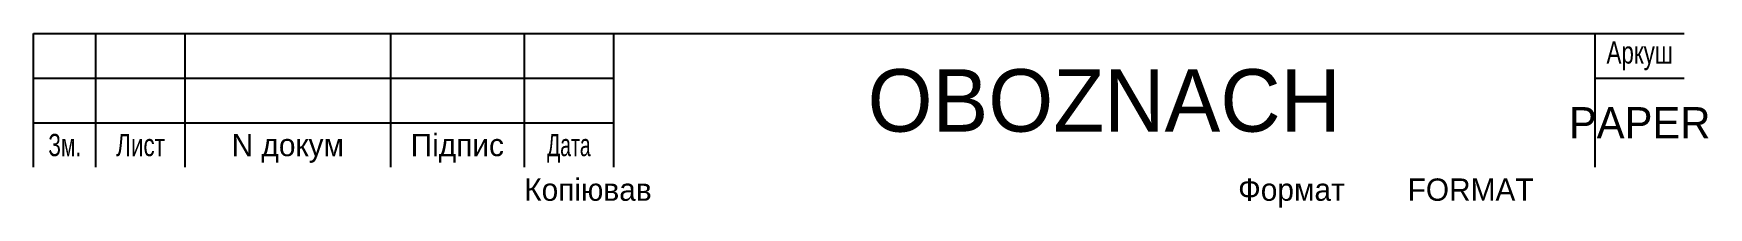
# Model space of a CAD drawing. Extents: x -190 to -2, y 0 to 20.
import ezdxf
from ezdxf.enums import TextEntityAlignment as Align

# ---------------------------------------------------------------- set-up
doc = ezdxf.new("R2010")
doc.units = 0
doc.header["$LTSCALE"] = 7
doc.header["$MEASUREMENT"] = 0
doc.layers.get('0').update_dxf_attribs({"linetype": 'CONTINUOUS'})
doc.styles.add('T', font='es_win.shx', dxfattribs={"bigfont": 'my_b_f.shx'})

msp = doc.modelspace()

# ---------------------------------------------------------------- linework, layer by layer
at = {"color": 1, "linetype": 'ByBlock'}
for p, q in [((-190, 5), (-190, 20)), ((-190, 20), (-5, 20)), ((-183, 5), (-183, 20)), ((-173, 5), (-173, 20)), ((-150, 20), (-150, 5)), ((-135, 20), (-135, 5)), ((-125, 20), (-125, 5)), ((-15, 5), (-15, 20)), ((-15, 15), (-5, 15))]:
    msp.add_line(p, q, dxfattribs=at)
at = {"color": 7, "linetype": 'ByBlock'}
for p, q in [((-190, 15), (-125, 15)), ((-190, 10), (-125, 10))]:
    msp.add_line(p, q, dxfattribs=at)

# ---------------------------------------------------------------- texts
at = {"color": 34, "linetype": 'ByBlock', "style": 'T', "width": 0.75}
msp.add_text('Аркуш', height=2.5, dxfattribs=at).set_placement((-10, 17.5), align=Align.MIDDLE)
at = {"color": 34, "linetype": 'ByBlock', "style": 'T'}
for s, width, p in [('Зм.', 0.7, (-186.5, 7.5)), ('Лист', 0.75, (-178, 7.5)), ('Дата', 0.65, (-130, 7.5))]:
    msp.add_text(s, height=2.5, dxfattribs=dict(at, width=width)).set_placement(p, align=Align.MIDDLE_CENTER)
for s, p in [('N докум', (-161.5, 7.5)), ('Підпис', (-142.5, 7.5))]:
    msp.add_text(s, height=2.5, dxfattribs=at).set_placement(p, align=Align.MIDDLE_CENTER)
for s, p in [('Копіював', (-135, 1.25)), ('Формат', (-55, 1.25))]:
    msp.add_text(s, height=2.5, dxfattribs=at).set_placement(p)
at = {"color": 94, "linetype": 'ByBlock', "style": 'T'}
msp.add_attdef('OBOZNACH', text=' ', height=7, dxfattribs=at).set_placement((-70, 12.5), align=Align.MIDDLE)
at = {"color": 54, "linetype": 'ByBlock', "style": 'T'}
msp.add_attdef('PAPER', text=' ', height=3.5, dxfattribs=at).set_placement((-10, 10), align=Align.MIDDLE)
at = {"color": 34, "linetype": 'ByBlock', "style": 'T'}
msp.add_attdef('FORMAT', (-36, 1.25), 'A4', height=2.5, dxfattribs=at)

doc.saveas('drawing.dxf')
